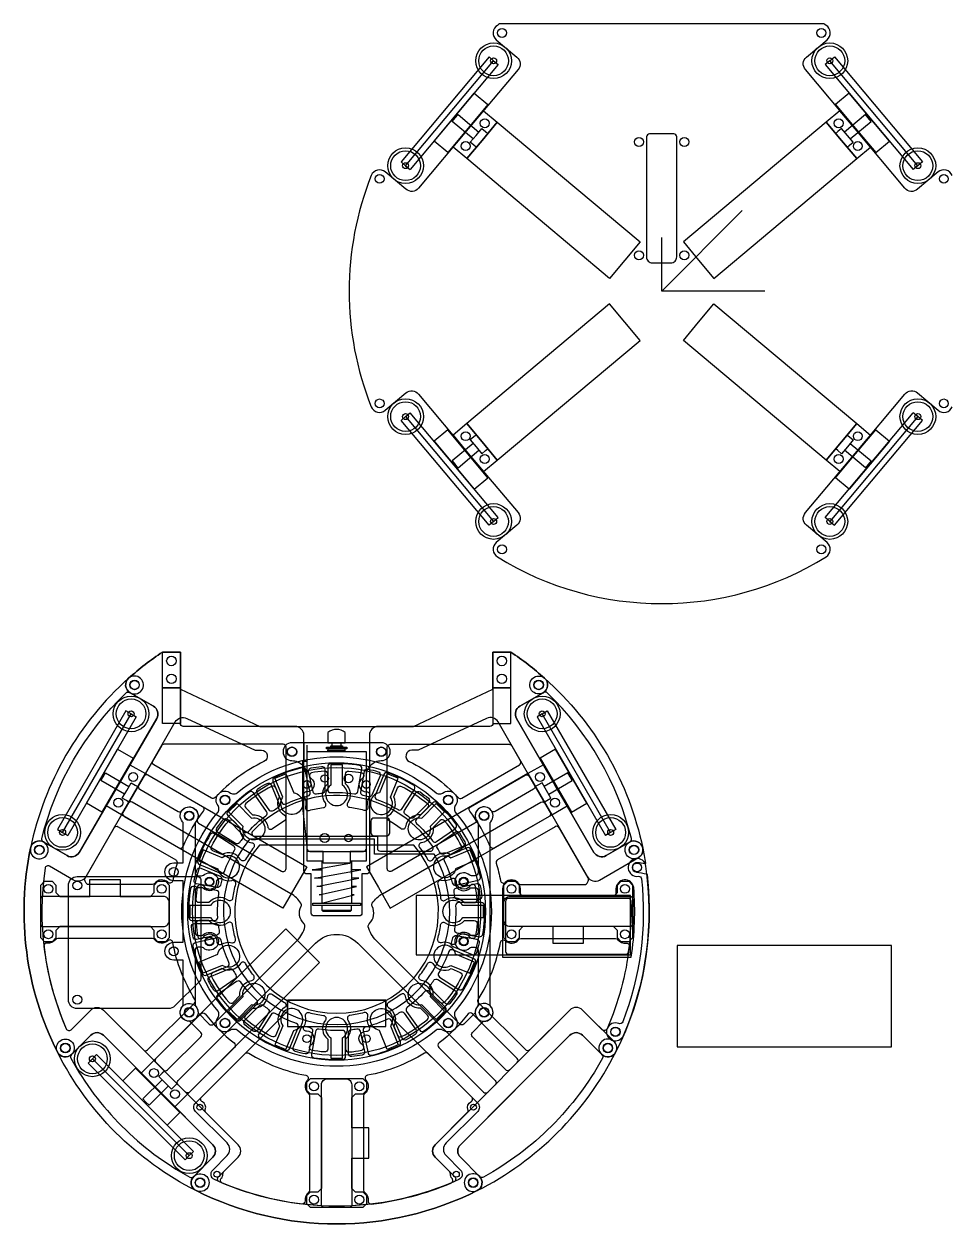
# Model space of a CAD drawing. Header units: inches. Extents: x 0 to 759, y -97 to 403.
# Drawn here: x 0 to 311.7, y 0 to 403.2 of the extents above; entities that cross this region are included whole.
import ezdxf

# ---------------------------------------------------------------- set-up
doc = ezdxf.new("R2010")
doc.units = ezdxf.units.IN
doc.header["$MEASUREMENT"] = 0
for name, color, linetype in [('2枚目', 6, 'Continuous'), ('カバー', 6, 'Continuous'), ('キッカー', 2, 'Continuous'), ('バッテリー', 240, 'Continuous'), ('ボールセンサ', 30, 'Continuous'), ('モーター', 1, 'Continuous'), ('ラインセンサカバー', 4, 'Continuous'), ('基板', 4, 'Continuous'), ('穴', 3, 'Continuous'), ('部品', 2, 'Continuous')]:
    doc.layers.add(name, color=color, linetype=linetype)

msp = doc.modelspace()

# ---------------------------------------------------------------- linework, layer by layer
msp.add_line((268.66, 403.24), (159.73, 403.24))
for points in [[(159.73, 403.24, 0.002043), (158.99, 402.79, 0.511091), (158.64, 397.94), (165.57, 392.12, -0.414214), (165.94, 387.9), (149.23, 367.98), (132.52, 348.06, -0.414214), (128.29, 347.69), (121.36, 353.51, 0.511091), (116.64, 352.32, 0.191803), (116.64, 274.62, 0.511091), (121.36, 273.43), (128.29, 279.25, -0.414214), (132.52, 278.88), (149.23, 258.96), (165.94, 239.04, -0.414214), (165.57, 234.82), (158.64, 229, 0.511091), (158.99, 224.15, 0.284059), (269.39, 224.15, 0.511091), (269.74, 229), (262.81, 234.82, -0.414214), (262.44, 239.04), (279.15, 258.96), (295.87, 278.88, -0.414214), (300.09, 279.25), (307.03, 273.43, 0.511091), (311.74, 274.62, 0.191803)], [(311.74, 352.32, 0.511091), (307.03, 353.51), (300.09, 347.69, -0.414214), (295.87, 348.06), (279.15, 367.98), (262.44, 387.9, -0.414214), (262.81, 392.12), (269.74, 397.94, 0.511091), (269.39, 402.79, 0.002043), (268.66, 403.24, 0.002043)]]:
    msp.add_lwpolyline(points, format="xyb")
for points in [[(210.08, 366.28, 0.414214), (209.08, 365.28), (209.08, 356.53), (209.08, 324.97, 0.414214), (211.08, 322.97), (217.24, 322.97), (217.24, 322.97, 0.414214), (219.24, 324.97), (219.24, 356.53), (219.24, 365.28, 0.414214), (218.24, 366.28)], [(208.5, 121.03, 0.010477), (206.13, 121.39, 1), (205.71, 118.22, -0.015848), (209.09, 117.66, -0.325096), (209.25, 117.49, -0.147435), (198.79, 57.8, -0.511087), (193.99, 57.02), (187.59, 63.42, 0.414214), (183.35, 63.42), (164.96, 45.04), (146.58, 26.65, 0.414214), (146.58, 22.41), (152.98, 16.01, -0.511087), (152.2, 11.21, -0.23746), (57.8, 11.21, -0.511087), (57.02, 16.01), (63.42, 22.41, 0.414214), (63.42, 26.65), (45.04, 45.04), (26.65, 63.42, 0.414214), (22.41, 63.42), (16.01, 57.02, -0.511087), (11.21, 57.8, -0.169282), (2.19, 126.32, -0.511087), (6.63, 128.31), (14.46, 123.79, 0.414214), (18.56, 124.88), (31.56, 147.4), (44.56, 169.92, 0.414214), (43.46, 174.02), (35.63, 178.54, -0.511087), (35.13, 183.38, -0.034326), (46.51, 192.2), (52.51, 192.2), (52.51, 179.7), (79.16, 167.2), (105, 167.2), (130.84, 167.2), (157.49, 179.7), (157.49, 192.2), (163.49, 192.2, -0.034326), (174.87, 183.38, -0.511087), (174.37, 178.54), (166.54, 174.02, 0.414214), (165.44, 169.92), (178.44, 147.4), (191.44, 124.88, 0.414214), (195.54, 123.79), (203.37, 128.31, -0.511087), (207.81, 126.32, -0.012263), (208.73, 121.26, -0.513968)], [(62.94, 143.14), (43.62, 154.29, -0.414214), (43.26, 155.66), (50.78, 168.69, -0.388879), (54.65, 169.91), (77.61, 159.2), (79.72, 159.2, -0.796563), (80.59, 155.4, 0.091769), (64.17, 143.32, -0.348311)], [(147.06, 143.14), (166.38, 154.29, 0.414214), (166.74, 155.66), (159.22, 168.69, 0.388879), (155.35, 169.91), (132.39, 159.2), (130.28, 159.2, 0.796563), (129.41, 155.4, -0.091769), (145.83, 143.32, 0.348311)], [(60.01, 140.21), (41.62, 150.83, 0.414214), (40.26, 150.46), (33.26, 138.34, 0.414214), (33.62, 136.97), (52.01, 126.35, 0.450759), (53.43, 126.83, -0.061649), (60.31, 138.74, 0.450759)], [(149.99, 140.21), (168.38, 150.83, -0.414214), (169.74, 150.46), (176.74, 138.34, -0.414214), (176.38, 136.97), (157.99, 126.35, -0.450759), (156.57, 126.83, 0.061649), (149.69, 138.74, -0.450759)], [(51.39, 121.2, 0.026807), (49.97, 115.37, -0.589598), (48.31, 114.82, 0.439047), (43.9, 114.46, -0.231089), (43.12, 114.08), (21.66, 114.08, -0.318112), (20.72, 114.75, 0.045323), (20.49, 115.24, -0.266987), (20.5, 116.24), (30.26, 133.14, -0.414214), (31.62, 133.51), (50.94, 122.36, -0.348311)], [(158.61, 121.2, -0.026807), (160.03, 115.37, 0.589598), (161.69, 114.82, -0.439047), (166.1, 114.46, 0.231089), (166.88, 114.08), (188.34, 114.08, 0.318112), (189.28, 114.75, -0.045323), (189.51, 115.24, 0.266987), (189.5, 116.24), (179.74, 133.14, 0.414214), (178.38, 133.51), (159.06, 122.36, 0.348311)], [(5.5, 100.92, 0.414214), (6.5, 99.92), (15.25, 99.92), (46.81, 99.92, 0.414214), (48.81, 101.92), (48.81, 108.08), (48.81, 108.08, 0.414214), (46.81, 110.08), (15.25, 110.08), (6.5, 110.08, 0.414214), (5.5, 109.08)], [(204.5, 100.92, -0.414214), (203.5, 99.92), (194.75, 99.92), (163.19, 99.92, -0.414214), (161.19, 101.92), (161.19, 108.08), (161.19, 108.08, -0.414214), (163.19, 110.08), (194.75, 110.08), (203.5, 110.08, -0.414214), (204.5, 109.08)], [(49.97, 94.63, 0.589598), (48.31, 95.18, -0.439047), (43.9, 95.53, 0.231089), (43.12, 95.92), (11.32, 95.92, 0.231089), (10.54, 95.53, -0.263143), (7.81, 94.4, 0.486197), (6.69, 93.29, 0.072801), (14.18, 65.61, 0.529205), (15.8, 65.3), (22.41, 71.91, -0.414214), (26.65, 71.91), (40.09, 58.47, 0.414214), (41.5, 58.47), (57.27, 74.24, 0.348311), (57.41, 75.48, -0.092513)], [(160.03, 94.63, -0.589598), (161.69, 95.18, 0.439047), (166.1, 95.53, -0.231089), (166.88, 95.92), (198.68, 95.92, -0.231089), (199.46, 95.53, 0.263143), (202.19, 94.4, -0.486197), (203.31, 93.29, -0.072801), (195.82, 65.61, -0.529205), (194.2, 65.3), (187.59, 71.91, 0.414214), (183.35, 71.91), (169.91, 58.47, -0.414214), (168.5, 58.47), (152.73, 74.24, -0.348311), (152.59, 75.48, 0.092513)], [(70.66, 59.34), (55.64, 44.33, -0.414214), (54.23, 44.33), (44.33, 54.23, -0.414214), (44.33, 55.64), (59.34, 70.66, -0.450759), (60.84, 70.57, 0.061649), (70.57, 60.84, -0.450759)], [(139.34, 59.34), (154.36, 44.33, 0.414214), (155.77, 44.33), (165.67, 54.23, 0.414214), (165.67, 55.64), (150.66, 70.66, 0.450759), (149.16, 70.57, -0.061649), (139.43, 60.84, 0.450759)], [(94.63, 49.97, -0.589598), (95.18, 48.31, 0.439047), (95.53, 43.9, -0.231089), (95.92, 43.12), (95.92, 11.32, -0.231089), (95.53, 10.54, 0.263143), (94.4, 7.81, -0.486197), (93.29, 6.69, -0.070043), (66.61, 13.75, -0.522233), (66.26, 15.35, 0.204856), (66.8, 16.83, -0.213422), (67.09, 17.59), (71.91, 22.41, 0.414214), (71.91, 26.65), (61.12, 37.43, -0.298309), (60.9, 38.51, 0.39347), (59.9, 41.04, -0.517638), (59.62, 42.65), (74.24, 57.27, -0.348311), (75.48, 57.41, 0.092513)], [(115.37, 49.97, 0.589598), (114.82, 48.31, -0.439047), (114.46, 43.9, 0.231089), (114.08, 43.12), (114.08, 11.32, 0.231089), (114.46, 10.54, -0.263143), (115.6, 7.81, 0.486197), (116.71, 6.69, 0.070043), (143.39, 13.75, 0.522233), (143.74, 15.35, -0.204856), (143.2, 16.83, 0.213422), (142.91, 17.59), (138.09, 22.41, -0.414214), (138.09, 26.65), (148.88, 37.43, 0.298309), (149.1, 38.51, -0.39347), (150.1, 41.04, 0.517638), (150.38, 42.65), (135.76, 57.27, 0.348311), (134.52, 57.41, -0.092513)], [(100.92, 5.5, -0.414214), (99.92, 6.5), (99.92, 15.25), (99.92, 46.81, -0.414214), (101.92, 48.81), (108.08, 48.81), (108.08, 48.81, -0.414214), (110.08, 46.81), (110.08, 15.25), (110.08, 6.5, -0.414214), (109.08, 5.5)]]:
    msp.add_lwpolyline(points, format="xyb", close=True)
msp.add_lwpolyline([(248.86, 313.47), (214.19, 313.47), (214.19, 331.54)])
msp.add_circle((105, 105), 50)
at = {"layer": '2枚目'}
for points in [[(151.53, 70.96), (147.76, 67.19, -0.414214), (146.35, 67.19), (118.29, 95.25, -0.136106), (115.65, 99.9, -0.270588), (115.94, 100.87, 0.334044), (116.94, 106.79, -0.270588), (116.99, 107.8, -0.117277), (120.36, 110.98), (173.63, 141.74, -0.414214), (174.99, 141.37), (189.24, 116.69, 0.414214), (193.34, 115.59), (206.37, 123.11, 0.323551), (207.81, 126.32), (207.81, 126.32, 0.511087), (203.37, 128.31), (195.54, 123.79, -0.414214), (191.44, 124.88), (165.44, 169.92, -0.414214), (166.54, 174.02), (174.37, 178.54, 0.511087), (174.87, 183.38, 0.034326), (163.49, 192.2), (157.49, 192.2), (157.49, 168.2, -0.414214), (156.49, 167.2), (119, 167.2, 0.414214), (116, 164.2), (116, 118.63, -0.414214), (115, 117.63), (113.5, 117.63), (113.5, 104.5, -0.414214), (112.5, 103.5), (105, 103.5), (97.5, 103.5, -0.414214), (96.5, 104.5), (96.5, 117.63), (95, 117.63, -0.414214), (94, 118.63), (94, 164.2, 0.414214), (91, 167.2), (53.51, 167.2, -0.414214), (52.51, 168.2), (52.51, 192.2), (46.51, 192.2, 0.034326), (35.13, 183.38, 0.511087), (35.63, 178.54), (43.46, 174.02, -0.414214), (44.56, 169.92), (18.56, 124.88, -0.414214), (14.46, 123.79), (6.63, 128.31, 0.511087), (2.19, 126.32, 0.169282), (11.21, 57.8, 0.511087), (16.01, 57.02), (22.41, 63.42, -0.414214), (26.65, 63.42), (63.42, 26.65, -0.414214), (63.42, 22.41), (57.02, 16.01, 0.511087), (57.8, 11.21, 0.23746), (152.2, 11.21, 0.511087), (152.98, 16.01), (146.58, 22.41, -0.414214), (146.58, 26.65), (183.35, 63.42, -0.414214), (187.59, 63.42), (193.99, 57.02, 0.511087), (198.79, 57.8), (198.79, 57.8, 0.323551), (198.23, 61.27), (187.59, 71.91, 0.414214), (183.35, 71.91), (163.2, 51.75, -0.414214), (161.78, 51.75), (150.59, 62.94, -0.414214), (150.59, 64.36), (154.36, 68.13, 2.618034)], [(58.62, 134.66), (86.5, 118.57, 0.57735), (88, 119.43), (88, 160.2, 0.414214), (87, 161.2), (47.03, 161.2, 0.267949), (46.17, 160.7), (38.51, 147.43, 0.414214), (38.87, 146.07), (51.73, 138.64, 0.384329), (53.04, 138.92, -0.901873), (58.21, 135.94, 0.384329)], [(151.38, 134.66), (123.5, 118.57, -0.57735), (122, 119.43), (122, 160.2, -0.414214), (123, 161.2), (162.97, 161.2, -0.267949), (163.83, 160.7), (171.49, 147.43, -0.414214), (171.13, 146.07), (158.27, 138.64, -0.384128), (156.96, 138.92, 0.901237), (151.79, 135.94, -0.384128)], [(112.07, 94.4), (158.25, 48.22, -0.414214), (158.25, 46.81), (138.09, 26.65, 0.414214), (138.09, 22.41), (144.7, 15.8, -0.529205), (144.39, 14.18, -0.207526), (65.61, 14.18, -0.529205), (65.3, 15.8), (71.91, 22.41, 0.414214), (71.91, 26.65), (51.75, 46.81, -0.414214), (51.75, 48.22), (97.93, 94.4, -0.414214)]]:
    msp.add_lwpolyline(points, format="xyb", close=True, dxfattribs=at)
for points in [[(58.47, 70.96), (62.24, 67.19, 0.414214), (63.65, 67.19), (91.71, 95.25, 0.136106), (94.35, 99.9, 0.270588), (94.06, 100.87, -0.334044), (93.06, 106.79, 0.270588), (93.01, 107.8, 0.117277), (89.64, 110.98), (36.37, 141.74, 0.414214), (35.01, 141.37), (20.76, 116.69, -0.414214), (16.66, 115.59), (8.56, 120.26, 0.529205), (7.07, 119.54, 0.140077), (14.18, 65.61, 0.529205), (15.8, 65.3), (22.41, 71.91, -0.414214), (26.65, 71.91), (46.8, 51.75, 0.414214), (48.22, 51.75), (59.41, 62.94)], [(59.41, 62.94, 0.414214), (59.41, 64.36), (55.64, 68.13, -2.618034), (58.47, 70.96)]]:
    msp.add_lwpolyline(points, format="xyb", dxfattribs=at)
at = {"layer": 'カバー'}
for points in [[(5.99, 129.51, -0.141408), (34.27, 178.49, -0.347349), (35.5, 178.61, 2.015193), (35.13, 183.38, 0.160925), (2.19, 126.32, 2.015193), (6.5, 128.38, -0.347349)], [(204.01, 129.51, 0.141408), (175.73, 178.49, 0.347349), (174.5, 178.61, -2.015193), (174.87, 183.38, -0.160925), (207.81, 126.32, -2.015193), (203.5, 128.38, 0.347349)], [(208.89, 120.24, 2.38113), (206.3, 116.83, -0.419969), (207.42, 115.94, -0.119227), (201.1, 67.92, -0.419969), (199.78, 67.36, 2.38113), (201.4, 63.39, 0.139164)], [(204.79, 113.09, 0.924397), (198.83, 112.62), (198.83, 110.42), (166.73, 110.42), (166.73, 112.62, 1), (160.73, 112.62), (160.73, 89.62), (203.93, 89.62, 0.058845)], [(202.94, 109.42), (162.73, 109.42, 0.414214), (161.73, 108.42), (161.73, 91.62, 0.414214), (162.73, 90.62), (202.08, 90.62, 0.374645), (203.07, 91.48, 0.042992), (203.94, 108.45, 0.404027)], [(15.7, 55.7, 0.141408), (55.7, 15.7, 0.347349), (56.92, 15.91, -2.015193), (57.8, 11.21, -0.160925), (11.21, 57.8, -2.015193), (15.91, 56.92, 0.347349)], [(194.3, 55.7, -0.141408), (154.3, 15.7, -0.347349), (153.08, 15.91, 2.015193), (152.2, 11.21, 0.160925), (198.79, 57.8, 2.015193), (194.09, 56.92, -0.347349)]]:
    msp.add_lwpolyline(points, format="xyb", close=True, dxfattribs=at)
for centre in [(37.13, 181.14), (172.87, 181.14), (5.13, 125.71), (204.87, 125.71), (205.92, 119.8), (163.73, 112.62), (163.73, 112.62), (201.83, 112.62), (201.83, 112.62), (163.73, 97.38), (163.73, 97.38), (201.83, 97.38), (201.83, 97.38), (198.65, 64.58), (13.89, 59.14), (196.11, 59.14), (59.14, 13.89), (150.86, 13.89)]:
    msp.add_circle(centre, 1.5, dxfattribs=at)
at = {"layer": 'キッカー', "ltscale": 0.5}
for p, q in [((94, 161.51), (94, 155.4)), ((103.5, 160.7), (103.5, 161.7)), ((106.5, 160.7), (106.5, 161.7)), ((95, 160.94), (95, 158.7)), ((101.59, 160.2), (108.41, 160.2)), ((102.1, 158.7), (102.1, 159.2)), ((100, 122), (100, 107.8)), ((110, 105.5), (110, 107))]:
    msp.add_line(p, q, dxfattribs=at)
msp.add_lwpolyline([(102.1, 161.7), (107.9, 161.7), (107.9, 165.2, 0.344828), (102.1, 165.2)], format="xyb", close=True, dxfattribs=at)
at = {"layer": 'キッカー'}
msp.add_lwpolyline([(120, 161.7), (90, 161.7, 1), (90, 155.7), (90, 155.7, -0.414214), (95, 150.7), (95, 126.2, 0.414214), (96, 125.2), (114, 125.2, 0.414214), (115, 126.2), (115, 150.7, -0.414214), (120, 155.7), (120, 155.7, 1)], format="xyb", close=True, dxfattribs=at)
at = {"layer": 'キッカー', "ltscale": 0.5}
for points in [[(109.5, 122), (115, 122), (115, 158.7), (95, 158.7), (95, 122), (100.5, 122)], [(102.1, 159.7), (102.1, 159.2), (107.9, 159.2)], [(103, 160.2), (103, 160.7), (107, 160.7), (107, 160.2)], [(107.9, 158.7), (107.9, 159.2), (107.9, 159.7)], [(95, 155.4), (93.5, 155.4), (93.5, 139.97), (95, 126.8)], [(115, 125.2), (109.5, 125.2), (109.5, 121.2), (100.5, 121.2), (100.5, 125.2), (95, 125.2)], [(110, 117.8), (110, 122), (110, 107.8)]]:
    msp.add_lwpolyline(points, dxfattribs=at)
for points in [[(101.59, 159.7), (101.59, 160.2), (108.41, 160.2), (108.41, 159.7)], [(97, 107.8), (113, 107.8), (113, 107), (97, 107)]]:
    msp.add_lwpolyline(points, close=True, dxfattribs=at)
at = {"layer": 'キッカー'}
for points in [[(96.82, 119), (100, 119), (96.82, 119), (109.42, 121.2)], [(100, 116.2), (97.59, 116.2), (113.18, 119), (110, 119)], [(100, 113.4), (98.36, 113.4), (112.41, 116.2), (110, 116.2)], [(100, 110.6), (99.13, 110.6), (111.64, 113.4), (110, 113.4)], [(99.9, 107.8), (110.87, 110.6), (110, 110.6), (110.87, 110.6)], [(100, 107), (100, 105.5), (110, 105.5), (109.5, 105), (100.5, 105), (100, 105.5)]]:
    msp.add_lwpolyline(points, dxfattribs=at)
for centre in [(90, 158.7), (120, 158.7), (109, 149.7), (101, 129.7)]:
    msp.add_circle(centre, 1.5, dxfattribs=at)
at = {"layer": 'キッカー', "ltscale": 0.5}
for centre in [(101, 149.7), (109, 129.7)]:
    msp.add_circle(centre, 1.25, dxfattribs=at)
at = {"layer": 'バッテリー'}
for points in [[(203.69, 110.4), (131.69, 110.4), (131.69, 90.4), (203.69, 90.4)], [(219.41, 59.58), (291.41, 59.58), (291.41, 93.58), (219.41, 93.58)]]:
    msp.add_lwpolyline(points, close=True, dxfattribs=at)
at = {"layer": 'ボールセンサ'}
for points in [[(107, 147.41), (107, 154.31), (103, 154.31), (103, 147.41, 3.406438)], [(86.92, 143.41), (84.28, 149.79), (87.98, 151.32), (90.62, 144.94, -3.406438)], [(96.29, 149.85, -0.774858), (94.91, 145.21, 0.593445), (94.01, 143.7, -0.19651), (94.53, 140.18, 0.57193), (95.76, 138.97, -0.034617), (100.54, 139.92, 0.57193), (101.21, 141.51, -0.397368), (102, 147.91), (102, 151.2, 0.439742), (100.91, 152.2, 0.023367), (96.53, 151.61, 0.58577)], [(113.71, 149.85, 0.774858), (115.09, 145.21, -0.593445), (115.99, 143.7, 0.19651), (115.47, 140.18, -0.57193), (114.24, 138.97, 0.034617), (109.46, 139.92, -0.57193), (108.79, 141.51, 0.397368), (108, 147.91), (108, 151.2, -0.439742), (109.09, 152.2, -0.023367), (113.47, 151.61, -0.58577)], [(123.08, 143.41), (125.72, 149.79), (122.02, 151.32), (119.38, 144.94, 3.406438)], [(87.53, 137.28, -0.397368), (85.81, 143.5), (84.55, 146.54, 0.439742), (83.16, 147.04, 0.055053), (74.52, 141.26, 0.439742), (74.45, 139.79), (76.78, 137.46, -0.397368), (81.86, 133.49, 0.57193), (83.46, 132.85, -0.034627), (87.51, 135.56, 0.57193)], [(122.47, 137.28, 0.397368), (124.19, 143.5), (125.45, 146.54, -0.439742), (126.84, 147.04, -0.055053), (135.48, 141.26, -0.439742), (135.55, 139.79), (133.22, 137.46, 0.397368), (128.14, 133.49, -0.57193), (126.54, 132.85, 0.034627), (122.49, 135.56, -0.57193)], [(73.6, 133.57), (68.72, 138.45), (71.55, 141.28), (76.43, 136.4, -3.406438)], [(133.57, 136.4), (138.45, 141.28), (141.28, 138.45), (136.4, 133.57, -3.406438)], [(72.72, 122.47, 0.397368), (66.5, 124.19), (63.46, 125.45, -0.439742), (62.96, 126.84, -0.055053), (68.74, 135.48, -0.439742), (70.21, 135.55), (72.54, 133.22, 0.397368), (76.51, 128.14, -0.57193), (77.15, 126.54, 0.034627), (74.44, 122.49, -0.57193)], [(137.28, 122.47, -0.397368), (143.5, 124.19), (146.54, 125.45, 0.439742), (147.04, 126.84, 0.055053), (141.26, 135.48, 0.439742), (139.79, 135.55), (137.46, 133.22, -0.397368), (133.49, 128.14, 0.57193), (132.85, 126.54, -0.034627), (135.56, 122.49, 0.57193)], [(66.59, 123.08), (60.21, 125.72), (58.68, 122.02), (65.06, 119.38, 3.406438)], [(130.94, 127.29), (79.06, 127.29, 2.177739)], [(143.41, 123.08), (149.79, 125.72), (151.32, 122.02), (144.94, 119.38, -3.406438)], [(60.15, 113.71, 0.774858), (64.79, 115.09, -0.593445), (66.3, 115.99, 0.19651), (69.82, 115.47, -0.57193), (71.03, 114.24, 0.034617), (70.08, 109.46, -0.57193), (68.49, 108.79, 0.397368), (62.09, 108), (58.8, 108, -0.439742), (57.8, 109.09, -0.023367), (58.39, 113.47, -0.58577)], [(149.85, 113.71, -0.774858), (145.21, 115.09, 0.593445), (143.7, 115.99, -0.19651), (140.18, 115.47, 0.57193), (138.97, 114.24, -0.034617), (139.92, 109.46, 0.57193), (141.51, 108.79, -0.397368), (147.91, 108), (151.2, 108, 0.439742), (152.2, 109.09, 0.023367), (151.61, 113.47, 0.58577)], [(62.59, 107), (55.69, 107), (55.69, 103), (62.59, 103, 3.406438)], [(147.41, 103), (154.31, 103), (154.31, 107), (147.41, 107, 3.406438)], [(60.15, 96.29, -0.774858), (64.79, 94.91, 0.593445), (66.3, 94.01, -0.19651), (69.82, 94.53, 0.57193), (71.03, 95.76, -0.034617), (70.08, 100.54, 0.57193), (68.49, 101.21, -0.397368), (62.09, 102), (58.8, 102, 0.439742), (57.8, 100.91, 0.023367), (58.39, 96.53, 0.58577)], [(149.85, 96.29, 0.774858), (145.21, 94.91, -0.593445), (143.7, 94.01, 0.19651), (140.18, 94.53, -0.57193), (138.97, 95.76, 0.034617), (139.92, 100.54, -0.57193), (141.51, 101.21, 0.397368), (147.91, 102), (151.2, 102, -0.439742), (152.2, 100.91, -0.023367), (151.61, 96.53, -0.58577)], [(66.59, 86.92), (60.21, 84.28), (58.68, 87.98), (65.06, 90.62, -3.406438)], [(143.41, 86.92), (149.79, 84.29), (151.32, 87.98), (144.94, 90.62, 3.406438)], [(72.72, 87.53, -0.397368), (66.5, 85.81), (63.46, 84.55, 0.439742), (62.96, 83.16, 0.055053), (68.74, 74.52, 0.439742), (70.21, 74.45), (72.54, 76.78, -0.397368), (76.51, 81.86, 0.57193), (77.15, 83.46, -0.034627), (74.44, 87.51, 0.57193)], [(137.28, 87.53, 0.397368), (143.5, 85.81), (146.54, 84.55, -0.439742), (147.04, 83.16, -0.055053), (141.26, 74.52, -0.439742), (139.79, 74.45), (137.46, 76.78, 0.397368), (133.49, 81.86, -0.57193), (132.85, 83.46, 0.034627), (135.56, 87.51, -0.57193)], [(76.43, 73.6), (71.55, 68.72), (68.72, 71.55), (73.6, 76.43, -3.406438)], [(136.4, 76.43), (141.28, 71.55), (138.45, 68.72), (133.57, 73.6, -3.406438)], [(87.53, 72.72, 0.397368), (85.81, 66.5), (84.55, 63.46, -0.439742), (83.16, 62.96, -0.055053), (74.52, 68.74, -0.439742), (74.45, 70.21), (76.78, 72.54, 0.397368), (81.86, 76.51, -0.57193), (83.46, 77.15, 0.034627), (87.51, 74.44, -0.57193)], [(122.47, 72.72, -0.397368), (124.19, 66.5), (125.45, 63.46, 0.439742), (126.84, 62.96, 0.055053), (135.48, 68.74, 0.439742), (135.55, 70.21), (133.22, 72.54, -0.397368), (128.14, 76.51, 0.57193), (126.54, 77.15, -0.034627), (122.49, 74.44, 0.57193)], [(86.92, 66.59), (84.28, 60.21), (87.98, 58.68), (90.62, 65.06, 3.406438)], [(96.29, 60.15, 0.774858), (94.91, 64.79, -0.593445), (94.01, 66.3, 0.19651), (94.53, 69.82, -0.57193), (95.76, 71.03, 0.034617), (100.54, 70.08, -0.57193), (101.21, 68.49, 0.397368), (102, 62.09), (102, 58.8, -0.439742), (100.91, 57.8, -0.023367), (96.53, 58.39, -0.58577)], [(103, 62.59), (103, 55.69), (107, 55.69), (107, 62.59, 3.406438)], [(113.71, 60.15, -0.774858), (115.09, 64.79, 0.593445), (115.99, 66.3, -0.19651), (115.47, 69.82, 0.57193), (114.24, 71.03, -0.034617), (109.46, 70.08, 0.57193), (108.79, 68.49, -0.397368), (108, 62.09), (108, 58.8, 0.439742), (109.09, 57.8, 0.023367), (113.47, 58.39, 0.58577)], [(123.08, 66.59), (125.72, 60.21), (122.02, 58.68), (119.38, 65.06, -3.406438)]]:
    msp.add_lwpolyline(points, format="xyb", close=True, dxfattribs=at)
for centre, radius in [((105, 105), 48.38), ((95, 147.7), 1.3), ((115, 147.7), 1.3), ((62.3, 115), 1.3), ((147.7, 115), 1.3), ((62.3, 95), 1.3), ((147.7, 95), 1.3), ((95, 62.3), 1.3), ((115, 62.3), 1.3)]:
    msp.add_circle(centre, radius, dxfattribs=at)
at = {"layer": 'モーター', "color": 4}
for p, q in [((159.27, 389.58), (129.7, 354.34)), ((157.73, 390.87), (159.27, 389.58)), ((270.65, 390.87), (269.12, 389.58)), ((269.12, 389.58), (298.69, 354.34)), ((128.16, 355.63), (129.7, 354.34)), ((300.22, 355.63), (298.69, 354.34)), ((128.16, 271.31), (129.7, 272.6)), ((159.27, 237.36), (129.7, 272.6)), ((269.12, 237.36), (298.69, 272.6)), ((300.22, 271.31), (298.69, 272.6)), ((157.73, 236.07), (159.27, 237.36)), ((270.65, 236.07), (269.12, 237.36)), ((37.69, 170.42), (14.69, 130.58)), ((35.96, 171.42), (37.69, 170.42)), ((174.04, 171.42), (172.31, 170.42)), ((172.31, 170.42), (195.31, 130.58)), ((12.96, 131.58), (14.69, 130.58)), ((197.04, 131.58), (195.31, 130.58)), ((22.97, 55.5), (24.39, 56.92)), ((56.92, 24.39), (24.39, 56.92)), ((55.5, 22.97), (56.92, 24.39))]:
    msp.add_line(p, q, dxfattribs=at)
for points in [[(157.73, 390.87), (156.2, 392.16), (126.63, 356.92), (128.16, 355.63)], [(270.65, 390.87), (272.18, 392.16), (301.75, 356.92), (300.22, 355.63)], [(151.23, 380.01), (155.83, 376.15), (149.08, 368.11), (142.33, 360.06), (137.73, 363.92)], [(277.15, 380.01), (272.56, 376.15), (279.31, 368.11), (286.06, 360.06), (290.65, 363.92)], [(157.73, 236.07), (156.2, 234.79), (126.63, 270.03), (128.16, 271.31)], [(270.65, 236.07), (272.18, 234.79), (301.75, 270.03), (300.22, 271.31)], [(151.23, 246.93), (155.83, 250.79), (149.08, 258.83), (142.33, 266.88), (137.73, 263.02)], [(277.15, 246.93), (272.56, 250.79), (279.31, 258.83), (286.06, 266.88), (290.65, 263.02)], [(35.96, 171.42), (34.23, 172.42), (11.23, 132.58), (12.96, 131.58)], [(174.04, 171.42), (175.77, 172.42), (198.77, 132.58), (197.04, 131.58)], [(31.44, 159.59), (36.64, 156.59), (31.39, 147.5), (26.14, 138.41), (20.94, 141.41)], [(178.56, 159.59), (173.36, 156.59), (178.61, 147.5), (183.86, 138.41), (189.06, 141.41)], [(55.5, 22.97), (54.09, 21.56), (21.56, 54.09), (22.97, 55.5)], [(48.08, 33.23), (52.32, 37.47), (44.9, 44.9), (37.47, 52.32), (33.23, 48.08)]]:
    msp.add_lwpolyline(points, close=True, dxfattribs=at)
at = {"layer": 'モーター'}
for points in [[(150.87, 364.64), (143.86, 370.53), (144.83, 371.67), (144.83, 371.68), (144.83, 371.68), (145.79, 372.83), (152.8, 366.94)], [(277.51, 364.64), (284.52, 370.53), (283.56, 371.67), (283.56, 371.68), (283.56, 371.68), (282.59, 372.83), (275.58, 366.94)], [(151.9, 361.82), (151.13, 362.47), (149.91, 363.49), (151.84, 365.79), (153.76, 368.09), (154.99, 367.06), (155.76, 366.42)], [(276.49, 361.82), (277.25, 362.47), (278.48, 363.49), (276.55, 365.79), (274.62, 368.09), (273.39, 367.06), (272.63, 366.42)], [(150.87, 262.3), (143.86, 256.42), (144.83, 255.27), (144.83, 255.27), (144.83, 255.26), (145.79, 254.12), (152.8, 260)], [(151.9, 265.12), (151.13, 264.47), (149.91, 263.45), (151.84, 261.15), (153.76, 258.85), (154.99, 259.88), (155.76, 260.52)], [(276.49, 265.12), (277.25, 264.47), (278.48, 263.45), (276.55, 261.15), (274.62, 258.85), (273.39, 259.88), (272.63, 260.52)], [(277.51, 262.3), (284.52, 256.42), (283.56, 255.27), (283.56, 255.27), (283.56, 255.26), (282.59, 254.12), (275.58, 260)], [(33.75, 144.4), (25.83, 148.98), (26.58, 150.27), (26.58, 150.28), (26.58, 150.28), (27.33, 151.58), (35.26, 147)], [(176.25, 144.4), (184.17, 148.98), (183.42, 150.27), (183.42, 150.28), (183.42, 150.28), (182.67, 151.58), (174.74, 147)], [(35.26, 141.8), (34.39, 142.3), (33, 143.1), (34.5, 145.7), (36.01, 148.3), (37.39, 147.5), (38.26, 147)], [(174.74, 141.8), (175.61, 142.3), (177, 143.1), (175.5, 145.7), (173.99, 148.3), (172.61, 147.5), (171.74, 147)], [(46.38, 48.5), (39.91, 42.03), (40.97, 40.97), (40.97, 40.97), (40.97, 40.97), (42.03, 39.91), (48.5, 46.38)], [(47.16, 51.4), (46.45, 50.69), (45.32, 49.56), (47.44, 47.44), (49.56, 45.32), (50.69, 46.45), (51.4, 47.16)]]:
    msp.add_lwpolyline(points, dxfattribs=at)
for points in [[(153.83, 364.12), (158.97, 370.25), (206.92, 330.01), (201.78, 323.88), (196.64, 317.75), (148.68, 357.99), (153.83, 364.12), (148.68, 357.99), (144.09, 361.85), (149.23, 367.98), (154.37, 374.11), (158.97, 370.25)], [(274.56, 364.12), (269.41, 370.25), (221.46, 330.01), (226.6, 323.88), (231.75, 317.75), (279.7, 357.99), (274.56, 364.12), (279.7, 357.99), (284.3, 361.85), (279.15, 367.98), (274.01, 374.11), (269.41, 370.25)], [(153.83, 262.82), (158.97, 256.69), (206.92, 296.93), (201.78, 303.06), (196.64, 309.19), (148.68, 268.95), (153.83, 262.82), (148.68, 268.95), (144.09, 265.09), (149.23, 258.96), (154.37, 252.83), (158.97, 256.69)], [(274.56, 262.82), (269.41, 256.69), (221.46, 296.93), (226.6, 303.06), (231.75, 309.19), (279.7, 268.95), (274.56, 262.82), (279.7, 268.95), (284.3, 265.09), (279.15, 258.96), (274.01, 252.83), (269.41, 256.69)], [(36.76, 144.4), (40.76, 151.33), (94.97, 120.03), (90.97, 113.1), (86.97, 106.17), (32.76, 137.47), (36.76, 144.4), (32.76, 137.47), (27.56, 140.47), (31.56, 147.4), (35.56, 154.33), (40.76, 151.33)], [(173.24, 144.4), (169.24, 151.33), (115.03, 120.03), (119.03, 113.1), (123.03, 106.17), (177.24, 137.47), (173.24, 144.4), (177.24, 137.47), (182.44, 140.47), (178.44, 147.4), (174.44, 154.33), (169.24, 151.33)], [(49.28, 49.28), (54.94, 43.62), (99.2, 87.89), (93.54, 93.54), (87.89, 99.2), (43.62, 54.94), (49.28, 49.28), (43.62, 54.94), (39.38, 50.69), (45.04, 45.04), (50.69, 39.38), (54.94, 43.62)]]:
    msp.add_lwpolyline(points, close=True, dxfattribs=at)
at = {"layer": 'モーター', "color": 4}
for centre, radius in [((157.73, 390.87), 6), ((157.73, 390.87), 5), ((270.65, 390.87), 6), ((270.65, 390.87), 5), ((157.73, 390.87), 1), ((270.65, 390.87), 1), ((128.16, 355.63), 6), ((128.16, 355.63), 5), ((300.22, 355.63), 6), ((300.22, 355.63), 5), ((128.16, 355.63), 1), ((300.22, 355.63), 1), ((128.16, 271.31), 6), ((128.16, 271.31), 5), ((300.22, 271.31), 6), ((300.22, 271.31), 5), ((128.16, 271.31), 1), ((300.22, 271.31), 1), ((157.73, 236.07), 6), ((270.65, 236.07), 6), ((157.73, 236.07), 5), ((270.65, 236.07), 5), ((157.73, 236.07), 1), ((270.65, 236.07), 1), ((35.96, 171.42), 6), ((35.96, 171.42), 5), ((174.04, 171.42), 6), ((174.04, 171.42), 5), ((35.96, 171.42), 1), ((174.04, 171.42), 1), ((12.96, 131.58), 6), ((197.04, 131.58), 6), ((12.96, 131.58), 5), ((197.04, 131.58), 5), ((12.96, 131.58), 1), ((197.04, 131.58), 1), ((22.97, 55.5), 6), ((22.97, 55.5), 5), ((22.97, 55.5), 1), ((55.5, 22.97), 6), ((55.5, 22.97), 5), ((55.5, 22.97), 1)]:
    msp.add_circle(centre, radius, dxfattribs=at)
at = {"layer": 'ラインセンサカバー'}
for points in [[(65.4, 139.07), (65.4, 139.98, 0.170525), (65.18, 140.6, -0.895819), (69.4, 144.82, 0.170525), (70.02, 144.6), (70.93, 144.6, 0.176345), (71.57, 144.83, -0.36401), (138.43, 144.83, 0.176345), (139.07, 144.6), (139.98, 144.6, 0.170525), (140.6, 144.82, -0.895819), (144.82, 140.6, 0.170525), (144.6, 139.98), (144.6, 139.07, 0.176345), (144.83, 138.43, -0.36401), (144.83, 71.57, 0.176345), (144.6, 70.93), (144.6, 70.02, 0.170525), (144.82, 69.4, -0.895819), (140.6, 65.18, 0.170525), (139.98, 65.4), (139.07, 65.4, 0.176345), (138.43, 65.17, -0.36401), (71.57, 65.17, 0.176345), (70.93, 65.4), (70.02, 65.4, 0.170525), (69.4, 65.18, -0.895819), (65.18, 69.4, 0.170525), (65.4, 70.02), (65.4, 70.93, 0.176345), (65.17, 71.57, -0.36401), (65.17, 138.43, 0.176345)], [(98.26, 144.43, -0.399992), (97.11, 145.2), (95.6, 152.04, -0.426474), (96.4, 153.24, -0.018009), (99.89, 153.73, -0.44515), (101, 152.74), (101, 145.69, -0.378808), (100.12, 144.7, 0.011748)], [(113.86, 144.01, -0.399992), (113.1, 145.16), (114.31, 152.06, -0.426474), (115.51, 152.86, -0.018009), (118.93, 151.98, -0.44515), (119.57, 150.64), (116.87, 144.13, -0.378808), (115.68, 143.55, 0.011748)], [(83.68, 138.85, -0.399992), (82.33, 139.12), (78.31, 144.86, -0.426474), (78.59, 146.27, -0.018009), (81.63, 148.07, -0.44515), (83.03, 147.57), (85.73, 141.06, -0.378808), (85.3, 139.81, 0.011748)], [(128.11, 137.65, -0.399992), (127.85, 139), (131.61, 144.91, -0.426474), (133.03, 145.19, -0.018009), (135.85, 143.07, -0.44515), (135.92, 141.59), (130.94, 136.61, -0.378808), (129.62, 136.53, 0.011748)], [(118.7, 130.28), (118.7, 130.28), (118.7, 126.28, 0.414214), (119.7, 125.28), (136.48, 125.28, 0.601238), (137.31, 126.84, 0.477899), (76.83, 131.98, 0.660407), (77.56, 130.28), (118.7, 130.28, 0.842071)], [(72.35, 128.11, -0.399992), (71, 127.85), (65.09, 131.61, -0.426474), (64.81, 133.03, -0.018009), (66.93, 135.85, -0.44515), (68.41, 135.92), (73.39, 130.94, -0.378808), (73.47, 129.62, 0.011748)], [(121.86, 136.42), (117.51, 136.42, 0.414214), (116.51, 135.42), (116.51, 131.44, 0.414214), (117.51, 130.44), (121.86, 130.44, 0.414214), (122.86, 131.44), (122.86, 135.42, 0.414214)], [(137.74, 124.28), (130.2, 124.28), (117.7, 124.28), (117.7, 129.28), (75.77, 129.28, 1.92545)], [(138.85, 126.32, -0.399992), (139.12, 127.67), (144.86, 131.69, -0.426474), (146.27, 131.41, -0.018009), (148.07, 128.37, -0.44515), (147.57, 126.97), (141.06, 124.27, -0.378808), (139.81, 124.7, 0.011748)], [(65.99, 113.86, -0.399992), (64.84, 113.1), (57.94, 114.31, -0.426474), (57.14, 115.51, -0.018009), (58.02, 118.93, -0.44515), (59.36, 119.57), (65.87, 116.87, -0.378808), (66.45, 115.68, 0.011748)], [(144.43, 111.74, -0.399992), (145.2, 112.89), (152.04, 114.4, -0.426474), (153.24, 113.6, -0.018009), (153.73, 110.11, -0.44515), (152.74, 109), (145.69, 109, -0.378808), (144.7, 109.88, 0.011748)], [(65.57, 98.26, -0.399992), (64.8, 97.11), (57.96, 95.6, -0.426474), (56.76, 96.4, -0.018009), (56.27, 99.89, -0.44515), (57.26, 101), (64.31, 101, -0.378808), (65.3, 100.12, 0.011748)], [(144.01, 96.14, -0.399992), (145.16, 96.9), (152.06, 95.69, -0.426474), (152.86, 94.49, -0.018009), (151.98, 91.07, -0.44515), (150.64, 90.43), (144.13, 93.13, -0.378808), (143.55, 94.32, 0.011748)], [(71.15, 83.68, -0.399992), (70.88, 82.33), (65.14, 78.31, -0.426474), (63.73, 78.59, -0.018009), (61.93, 81.63, -0.44515), (62.43, 83.03), (68.94, 85.73, -0.378808), (70.19, 85.3, 0.011748)], [(137.65, 81.89, -0.399992), (139, 82.15), (144.91, 78.39, -0.426474), (145.19, 76.97, -0.018009), (143.07, 74.15, -0.44515), (141.59, 74.08), (136.61, 79.06, -0.378808), (136.53, 80.38, 0.011748)], [(81.89, 72.35, -0.399992), (82.15, 71), (78.39, 65.09, -0.426474), (76.97, 64.81, -0.018009), (74.15, 66.93, -0.44515), (74.08, 68.41), (79.06, 73.39, -0.378808), (80.38, 73.47, 0.011748)], [(126.32, 71.15, -0.399992), (127.67, 70.88), (131.69, 65.14, -0.426474), (131.41, 63.73, -0.018009), (128.37, 61.93, -0.44515), (126.97, 62.43), (124.27, 68.94, -0.378808), (124.7, 70.19, 0.011748)], [(96.14, 65.99, -0.399992), (96.9, 64.84), (95.69, 57.94, -0.426474), (94.49, 57.14, -0.018009), (91.07, 58.02, -0.44515), (90.43, 59.36), (93.13, 65.87, -0.378808), (94.32, 66.45, 0.011748)], [(111.74, 65.57, -0.399992), (112.89, 64.8), (114.4, 57.96, -0.426474), (113.6, 56.76, -0.018009), (110.11, 56.27, -0.44515), (109, 57.26), (109, 64.31, -0.378808), (109.88, 65.3, 0.011748)]]:
    msp.add_lwpolyline(points, format="xyb", close=True, dxfattribs=at)
at = {"layer": 'ラインセンサカバー', "linetype": 'Continuous'}
for points in [[(83.6, 148.8), (86.55, 141.68, 0.428615), (87.9, 141.16, -0.049806), (95.39, 143.83, 0.407087), (96.13, 145.02), (94.46, 152.54, 0.420241), (93.25, 153.29, 0.048833), (84.11, 150.09, 0.402203)], [(102, 153.66), (102, 145.95, 0.428615), (103.04, 144.95, -0.049806), (110.98, 144.55, 0.407087), (112.12, 145.37), (113.45, 152.95, 0.420241), (112.62, 154.11, 0.048833), (102.95, 154.66, 0.402203)], [(120.84, 151.1), (117.9, 143.98, 0.428615), (118.48, 142.66, -0.049806), (125.66, 139.25, 0.407087), (127.02, 139.57), (131.16, 146.06, 0.420241), (130.84, 147.46, 0.048833), (122.11, 151.66, 0.402203)], [(68.47, 137.28), (73.92, 131.83, 0.428615), (75.37, 131.87, -0.049806), (81.26, 137.2, 0.407087), (81.49, 138.58), (77.07, 144.88, 0.420241), (75.66, 145.12, 0.048833), (68.44, 138.67, 0.402203)], [(137.28, 141.53), (131.83, 136.08, 0.428615), (131.87, 134.63, -0.049806), (137.2, 128.74, 0.407087), (138.58, 128.51), (144.88, 132.93, 0.420241), (145.12, 134.34, 0.048833), (138.67, 141.56, 0.402203)], [(58.9, 120.84), (66.02, 117.9, 0.428615), (67.34, 118.48, -0.049806), (70.75, 125.66, 0.407087), (70.43, 127.02), (63.94, 131.16, 0.420241), (62.54, 130.84, 0.048833), (58.34, 122.11, 0.402203)], [(148.8, 126.4), (141.68, 123.45, 0.428615), (141.16, 122.1, -0.049806), (143.83, 114.61, 0.407087), (145.02, 113.87), (152.54, 115.54, 0.420241), (153.29, 116.75, 0.048833), (150.09, 125.89, 0.402203)], [(56.34, 102), (64.05, 102, 0.428615), (65.05, 103.04, -0.049806), (65.45, 110.98, 0.407087), (64.63, 112.12), (57.05, 113.45, 0.420241), (55.89, 112.62, 0.048833), (55.34, 102.95, 0.402203)], [(153.66, 108), (145.95, 108, 0.428615), (144.95, 106.96, -0.049806), (144.55, 99.02, 0.407087), (145.37, 97.88), (152.95, 96.55, 0.420241), (154.11, 97.38, 0.048833), (154.66, 107.05, 0.402203)], [(61.2, 83.6), (68.32, 86.55, 0.428615), (68.84, 87.9, -0.049806), (66.17, 95.39, 0.407087), (64.98, 96.13), (57.46, 94.46, 0.420241), (56.71, 93.25, 0.048833), (59.91, 84.11, 0.402203)], [(151.1, 89.16), (143.98, 92.1, 0.428615), (142.66, 91.52, -0.049806), (139.25, 84.34, 0.407087), (139.57, 82.98), (146.06, 78.84, 0.420241), (147.46, 79.16, 0.048833), (151.66, 87.89, 0.402203)], [(72.72, 68.47), (78.17, 73.92, 0.428615), (78.13, 75.37, -0.049806), (72.8, 81.26, 0.407087), (71.42, 81.49), (65.12, 77.07, 0.420241), (64.88, 75.66, 0.048833), (71.33, 68.44, 0.402203)], [(141.53, 72.72), (136.08, 78.17, 0.428615), (134.63, 78.13, -0.049806), (128.74, 72.8, 0.407087), (128.51, 71.42), (132.93, 65.12, 0.420241), (134.34, 64.88, 0.048833), (141.56, 71.33, 0.402203)], [(89.16, 58.9), (92.1, 66.02, 0.428615), (91.52, 67.34, -0.049806), (84.34, 70.75, 0.407087), (82.98, 70.43), (78.84, 63.94, 0.420241), (79.16, 62.54, 0.048833), (87.89, 58.34, 0.402203)], [(126.4, 61.2), (123.45, 68.32, 0.428615), (122.1, 68.84, -0.049806), (114.61, 66.17, 0.407087), (113.87, 64.98), (115.54, 57.46, 0.420241), (116.75, 56.71, 0.048833), (125.89, 59.91, 0.402203)], [(108, 56.34), (108, 64.05, 0.428615), (106.96, 65.05, -0.049806), (99.02, 65.45, 0.407087), (97.88, 64.63), (96.55, 57.05, 0.420241), (97.38, 55.89, 0.048833), (107.05, 55.34, 0.402203)]]:
    msp.add_lwpolyline(points, format="xyb", close=True, dxfattribs=at)
at = {"layer": 'ラインセンサカバー'}
for centre in [(67.52, 142.48), (142.48, 142.48), (67.52, 67.52), (142.48, 67.52)]:
    msp.add_circle(centre, 1.5, dxfattribs=at)
at = {"layer": '基板'}
for points in [[(32.3, 110.08), (42.46, 110.08), (43.73, 111.35), (43.73, 113.89), (45, 115.16), (45.95, 115.16), (47.54, 115.16), (48.81, 113.89), (48.81, 96.11), (47.54, 94.84), (45, 94.84), (43.73, 96.11), (43.73, 98.65), (42.46, 99.92), (11.98, 99.92), (10.71, 98.65), (10.71, 96.11), (9.44, 94.84), (6.9, 94.84), (5.63, 96.11), (5.63, 98.65), (5.63, 111.35), (5.63, 113.89), (6.9, 115.16), (8.49, 115.16), (9.44, 115.16), (10.71, 113.89), (10.71, 111.35), (11.98, 110.08), (22.14, 110.08), (22.14, 115.79), (32.3, 115.79)], [(177.7, 99.92), (167.54, 99.92), (166.27, 98.65), (166.27, 96.11), (165, 94.84), (164.05, 94.84), (162.46, 94.84), (161.19, 96.11), (161.19, 113.89), (162.46, 115.16), (165, 115.16), (166.27, 113.89), (166.27, 111.35), (167.54, 110.08), (198.02, 110.08), (199.29, 111.35), (199.29, 113.89), (200.56, 115.16), (203.1, 115.16), (204.37, 113.89), (204.37, 111.35), (204.37, 98.65), (204.37, 96.11), (203.1, 94.84), (201.51, 94.84), (200.56, 94.84), (199.29, 96.11), (199.29, 98.65), (198.02, 99.92), (187.86, 99.92), (187.86, 94.21), (177.7, 94.21)], [(121.51, 66.36), (121.51, 75.16), (88.49, 75.16), (88.49, 66.36)], [(110.08, 32.3), (110.08, 42.46), (111.35, 43.73), (113.89, 43.73), (115.16, 45), (115.16, 45.95), (115.16, 47.54), (113.89, 48.81), (96.11, 48.81), (94.84, 47.54), (94.84, 45), (96.11, 43.73), (98.65, 43.73), (99.92, 42.46), (99.92, 11.98), (98.65, 10.71), (96.11, 10.71), (94.84, 9.44), (94.84, 6.9), (96.11, 5.63), (98.65, 5.63), (111.35, 5.63), (113.89, 5.63), (115.16, 6.9), (115.16, 8.49), (115.16, 9.44), (113.89, 10.71), (111.35, 10.71), (110.08, 11.98), (110.08, 22.14), (115.79, 22.14), (115.79, 32.3)]]:
    msp.add_lwpolyline(points, close=True, dxfattribs=at)
for points in [[(14.89, 75.4), (14.89, 113.75, -0.414214), (17.89, 116.75), (58.38, 116.75, -0.414214), (59.38, 115.75), (59.38, 82.36, -0.199776), (59.09, 81.65), (50.65, 73.27, -0.19805), (48.53, 72.4), (17.89, 72.4, -0.414214)], [(121.51, 75.16), (121.51, 71.62, 0.198912), (121.58, 71.44), (152.38, 40.65, -0.414214), (152.38, 37.82), (141.77, 27.22, 0.414214), (141.77, 22.98), (146.61, 18.13, -0.523448), (146.02, 14.9, -0.216949), (63.98, 14.9, -0.523448), (63.39, 18.13), (68.23, 22.98, 0.414214), (68.23, 27.22), (57.62, 37.82, -0.414214), (57.62, 40.65), (88.42, 71.44, 0.198912), (88.49, 71.62), (88.49, 75.16)]]:
    msp.add_lwpolyline(points, format="xyb", close=True, dxfattribs=at)
for centre, radius in [((8.17, 112.62), 1.5), ((46.27, 112.62), 1.5), ((163.73, 112.62), 1.5), ((201.83, 112.62), 1.5), ((8.17, 97.38), 1.5), ((46.27, 97.38), 1.5), ((163.73, 97.38), 1.5), ((201.83, 97.38), 1.5), ((97.38, 46.27), 1.5), ((112.62, 46.27), 1.5), ((59.04, 39.24), 1), ((150.96, 39.24), 1), ((64.8, 16.72), 1), ((145.2, 16.72), 1), ((97.38, 8.17), 1.5), ((112.62, 8.17), 1.5)]:
    msp.add_circle(centre, radius, dxfattribs=at)
at = {"layer": '穴'}
msp.add_line((214.19, 313.47), (241.25, 340.53), dxfattribs=at)
for centre, radius in [((160.57, 400.24), 1.5), ((267.81, 400.24), 1.5), ((154.75, 369.88), 1.5), ((273.63, 369.88), 1.5), ((148.32, 362.21), 1.5), ((206.54, 363.61), 1.5), ((221.78, 363.61), 1.5), ((280.06, 362.21), 1.5), ((119.43, 351.21), 1.5), ((308.95, 351.21), 1.5), ((206.54, 325.51), 1.5), ((221.78, 325.51), 1.5), ((119.43, 275.73), 1.5), ((308.95, 275.73), 1.5), ((148.32, 264.73), 1.5), ((280.06, 264.73), 1.5), ((154.75, 257.06), 1.5), ((273.63, 257.06), 1.5), ((160.57, 226.7), 1.5), ((267.81, 226.7), 1.5), ((49.51, 189.2), 1.6), ((160.49, 189.2), 1.6), ((37.13, 181.14), 1.6), ((49.51, 183.2), 1.6), ((160.49, 183.2), 1.6), ((172.87, 181.14), 1.6), ((90, 158.7), 1.6), ((120, 158.7), 1.6), ((36.67, 150.23), 1.5), ((173.33, 150.23), 1.5), ((31.67, 141.56), 1.5), ((67.52, 142.48), 1.6), ((142.48, 142.48), 1.6), ((178.33, 141.56), 1.5), ((55.47, 137.16), 1.6), ((154.53, 137.16), 1.6), ((5.13, 125.71), 1.6), ((204.87, 125.71), 1.6), ((8.17, 112.62), 1.5), ((17.89, 113.75), 1.5), ((46.27, 112.62), 1.5), ((163.73, 112.62), 1.5), ((201.83, 112.62), 1.5), ((8.17, 97.38), 1.5), ((46.27, 97.38), 1.5), ((163.73, 97.38), 1.5), ((201.83, 97.38), 1.5), ((17.89, 75.4), 1.5), ((55.47, 71.12), 1.6), ((154.53, 71.12), 1.6), ((67.52, 67.52), 1.6), ((142.48, 67.52), 1.6), ((198.65, 64.58), 1.6), ((13.89, 59.14), 1.6), ((196.11, 59.14), 1.6), ((43.63, 50.7), 1.5), ((50.7, 43.63), 1.5), ((97.38, 46.27), 1.5), ((112.62, 46.27), 1.5), ((59.04, 39.24), 1), ((150.96, 39.24), 1), ((64.8, 16.72), 1), ((145.2, 16.72), 1), ((59.14, 13.89), 1.6), ((150.86, 13.89), 1.6), ((97.38, 8.17), 1.5), ((112.62, 8.17), 1.5)]:
    msp.add_circle(centre, radius, dxfattribs=at)
at = {"layer": '部品'}
for points in [[(52.51, 180.2), (46.51, 180.2), (46.51, 183.2), (46.51, 192.2), (52.51, 192.2)], [(157.49, 180.2), (163.49, 180.2), (163.49, 183.2), (163.49, 192.2), (157.49, 192.2)], [(52.51, 168.2), (46.51, 168.2), (46.51, 171.2), (46.51, 180.2), (52.51, 180.2)], [(157.49, 168.2), (163.49, 168.2), (163.49, 171.2), (163.49, 180.2), (157.49, 180.2)]]:
    msp.add_lwpolyline(points, close=True, dxfattribs=at)
for points in [[(53.47, 88.66), (50.3, 88.66, -1), (50.3, 94.66), (53.47, 94.66), (53.47, 115.33), (50.3, 115.33, -1), (50.3, 121.33), (53.47, 121.33), (53.47, 134.52, 0.182676), (53.22, 135.18, -2.21525), (57.72, 135.18, 0.182676), (57.47, 134.52), (57.45, 118, 0.414214), (58.45, 117), (59.65, 117, 0.182676), (60.31, 117.25, -2.21525), (60.31, 112.75, 0.182676), (59.65, 113), (58.45, 113, 0.414214), (57.45, 112), (57.45, 98, 0.414214), (58.45, 97), (59.65, 97, 0.182676), (60.31, 97.25, -2.21525), (60.31, 92.75, 0.182676), (59.65, 93), (58.45, 93, 0.414214), (57.45, 92), (57.47, 73.77, 0.182676), (57.72, 73.11, -2.21525), (53.22, 73.11, 0.182676), (53.47, 73.77)], [(152.55, 92), (152.53, 73.77, -0.182676), (152.28, 73.1, 2.21525), (156.78, 73.1, -0.182676), (156.53, 73.77), (156.53, 134.51, -0.182676), (156.78, 135.18, 2.21525), (152.28, 135.18, -0.182676), (152.53, 134.51), (152.55, 118, -0.414214), (151.55, 117), (150.35, 117, -0.182676), (149.69, 117.25, 2.21525), (149.69, 112.75, -0.182676), (150.35, 113), (151.55, 113, -0.414214), (152.55, 112), (152.55, 98, -0.414214), (151.55, 97), (150.35, 97, -0.182676), (149.69, 97.25, 2.21525), (149.69, 92.75, -0.182676), (150.35, 93), (151.55, 93, -0.414214)]]:
    msp.add_lwpolyline(points, format="xyb", close=True, dxfattribs=at)
for centre in [(55.47, 137.16), (154.53, 137.16), (50.3, 118.33), (62.3, 115), (147.7, 115), (50.3, 91.66), (62.3, 95), (147.7, 95), (55.47, 71.12), (154.53, 71.12)]:
    msp.add_circle(centre, 1.5, dxfattribs=at)

doc.saveas('drawing.dxf')
